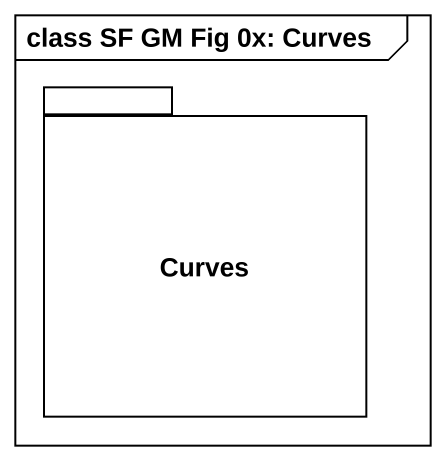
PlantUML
@startuml
mainframe class SF GM Fig 0x: Curves
package Curves {
}
@enduml
